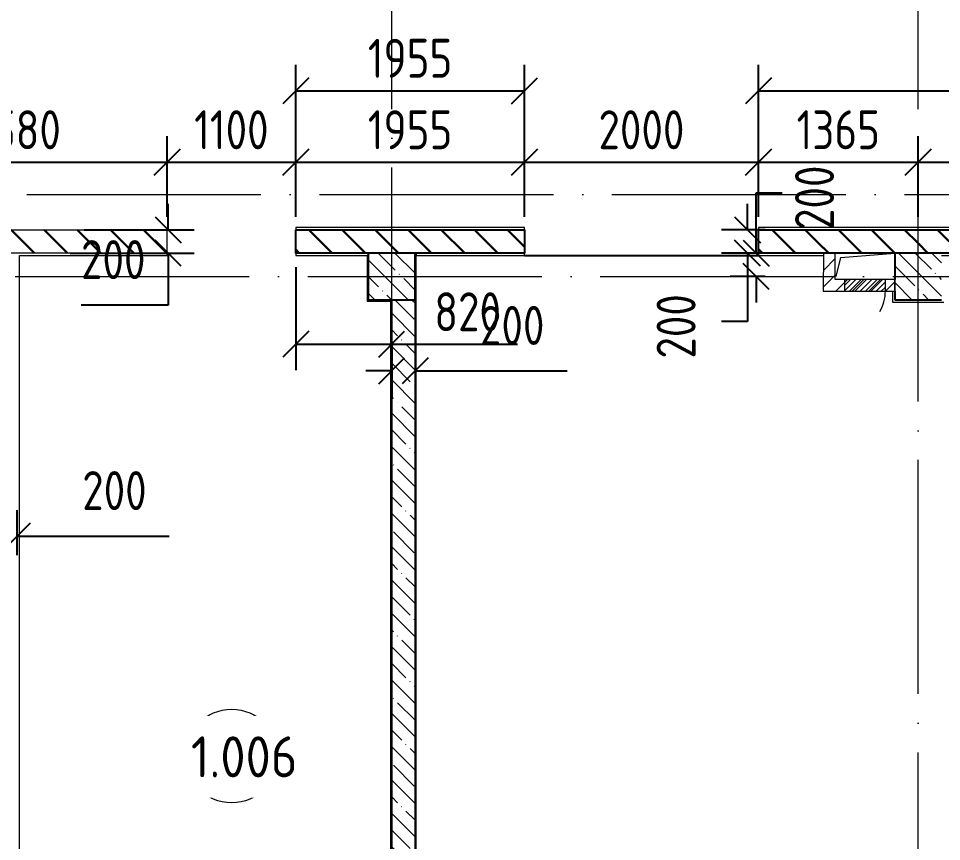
# Model space of a CAD drawing. Header units: millimetres. Extents: x -68946 to 288321, y -402657 to 324925.
# Drawn here: x 51360 to 59250, y 46144 to 53181 of the extents above; entities that cross this region are included whole.
import ezdxf

# ---------------------------------------------------------------- set-up
doc = ezdxf.new("R2010")
doc.units = ezdxf.units.MM
doc.linetypes.add('ADSK_Линия сетки', pattern=[2500, 2000, -250, 0, -250])
doc.layers.get('Defpoints').update_dxf_attribs({"color": 250})
for name, color, linetype, lineweight in [('A-____-____-DIMS', 250, 'Continuous', 9), ('A-AREA-____-IDEN', 250, 'Continuous', 9), ('A-DETL-GENF-OTLN', 250, 'Continuous', 5), ('A-DOOR-____-MCUT', 250, 'Continuous', 5), ('A-DOOR-____-OTLN', 250, 'Continuous', 5), ('A-GLAZ-____-OTLN', 250, 'Continuous', 5), ('A-WALL-____-MCUT', 250, 'Continuous', 13), ('A-WALL-____-PATT', 250, 'Continuous', 13), ('A-WALL-FNSH-MCUT', 250, 'Continuous', 13), ('S-COLS-____-MCUT', 250, 'Continuous', 25), ('S-COLS-____-OTLN', 250, 'Continuous', 9), ('S-GRID-____-OTLN', 250, 'Continuous', 9)]:
    doc.layers.add(name, color=color, linetype=linetype, lineweight=lineweight)
doc.styles.add('ISOCPEUR_1', font='isocpeur.ttf', dxfattribs={"width": 0.9, "height": 250})
doc.styles.get("Standard").update_dxf_attribs({"font": 'ГОСТ тип А.ttf'})
doc.dimstyles.new('А3', dxfattribs={"dimtxt": 333, "dimasz": 222, "dimexe": 222, "dimexo": 111, "dimgap": 111, "dimtad": 1, "dimtoh": 1, "dimdec": 0, "dimrnd": 0.0015, "dimzin": 0, "dimdsep": 46, "dimtxsty": 'Standard', "dimblk": 'OBLIQUE', "dimcen": 0, "dimclrd": 7, "dimclre": 7, "dimclrt": 7, "dimadec": 0, "dimazin": 0, "dimtfac": 1, "dimtdec": 0, "dimtofl": 0, "dimtmove": 0, "dimatfit": 3, "dimfxl": 1, "dimtolj": 1, "dimtzin": 0, "dimarcsym": 0})
pattern_1 = [(45, (0, 0), (-70.71068, 70.71068), [])]
pattern_2 = [(135, (0, 0), (-142.5612, -142.5612), []), (135, (142.56, 0), (-142.5612, -142.5612), [252.016, -50.403, 3.353, -47.05])]
pattern_3 = [(135, (0, 0), (-141.42136, -141.42136), [])]

# ---------------------------------------------------------------- blocks, each defined once
blk = doc.blocks.new('_Wn_-As_OpeningMEP_floor__Rectangular - _Wn_-As_OpeningMEP_floor__Rectangular-32466847-Кладочный план на отм_ 0_000_ Секция 1_')
at = {"layer": 'A-DETL-GENF-OTLN'}
for p, q in [((-250, -50), (-212.2, 112.2)), ((-212.2, 112.2), (250, 150))]:
    blk.add_line(p, q, dxfattribs=at)
blk = doc.blocks.new('BSC_Колонна _Прямоугольная - 400x400-V14-Кладочный план на отм_ 0_000_ Секция 1_')
at = {"layer": 'S-COLS-____-OTLN', "lineweight": 5}
h = blk.add_hatch(dxfattribs=at)
h.set_pattern_fill('FP_21', color=256, style=0, pattern_type=2)
h.set_pattern_definition([(135, (-54549.98, -50975), (-142.5619, -142.5619), []), (135, (-54407.42, -50975), (-142.5619, -142.5619), [252.016, -50.403, 3.353, -47.05])])
h.paths.add_polyline_path([(-200, -200), (200, -200), (200, 200), (-200, 200), (-200, -9.5)])
at = {"layer": 'S-COLS-____-MCUT'}
for p, q in [((200, 200), (-200, 200)), ((-200, 200), (-200, -200)), ((200, -200), (200, 200)), ((-200, -200), (200, -200))]:
    blk.add_line(p, q, dxfattribs=at)
blk = doc.blocks.new('АР_Люк - ЛРС_ВК_350х400_наружный_NCS S 1000-N-42723972-Кладочный план на отм_ 0_000_ Секция 1_')
at = {"layer": 'A-DOOR-____-OTLN'}
h = blk.add_hatch(dxfattribs=at)
h.set_pattern_fill('FP_29', color=256, style=0, pattern_type=2)
h.set_pattern_definition([(45, (125, 0), (-22.6274, 22.6274), [])])
h.paths.add_polyline_path([(214.7, 50), (-50, 50), (-50, -50), (300, -50), (300, 50)])
at = {"layer": 'A-DETL-GENF-OTLN', "lineweight": 9}
for p, q in [((300, 50), (-50, 50)), ((-50, 50), (-50, -50)), ((300, -50), (300, 50)), ((-50, -50), (300, -50))]:
    blk.add_line(p, q, dxfattribs=at)
at = {"layer": 'A-DOOR-____-MCUT'}
blk.add_arc((300, 50), 350, 150, 180, dxfattribs=at)
blk = doc.blocks.new('AAR_СКБ_Марка_Помещения - Номер-17325395-Кладочный план на отм_ 0_000_ Секция 1_')
at = {"layer": 'A-AREA-____-IDEN'}
blk.add_circle((0, 1.502), 4, dxfattribs=at)
blk = doc.blocks.new('_Oblique')
at = {"color": 0, "linetype": 'ByBlock', "lineweight": -2}
blk.add_line((-0.5, -0.5), (0.5, 0.5), dxfattribs=at)
blk = doc.blocks.new('DIMBLOCK131-Кладочный план на отм_ 0_000_ Секция 1_')
at = {"layer": 'A-____-____-DIMS', "color": 7, "lineweight": -2, "transparency": 16777216}
for p, q in [((52638.7, 51375), (52638.7, 51597)), ((51921, 51375), (52860.7, 51375)), ((51801, 51175), (52860.7, 51175)), ((52638.7, 51175), (52638.7, 50731)), ((52638.7, 50731), (51895, 50731))]:
    blk.add_line(p, q, dxfattribs=at)
at = {"layer": 'Defpoints', "color": 0, "transparency": 16777216}
for p in [(51810, 51375), (51690, 51175), (52638.7, 51175)]:
    blk.add_point(p, dxfattribs=at)
at = {"layer": 'A-____-____-DIMS', "color": 7, "lineweight": -2, "transparency": 16777216, "xscale": 222, "yscale": 222, "zscale": 222}
for p, rotation in [((52638.7, 51375), 270), ((52638.7, 51175), 90)]:
    blk.add_blockref('_Oblique', p, dxfattribs=dict(at, rotation=rotation))
at = {"layer": 'A-____-____-DIMS', "color": 7, "transparency": 16777216, "insert": (51895, 51286), "char_height": 333, "width": 1.862, "attachment_point": 1, "line_spacing_factor": 1.022761}
blk.add_mtext('\\A1;200', dxfattribs=at)
blk = doc.blocks.new('DIMBLOCK136-Кладочный план на отм_ 0_000_ Секция 1_')
at = {"layer": 'A-____-____-DIMS', "color": 7, "lineweight": -2, "transparency": 16777216}
for p, q in [((51150, 48593.2), (51150, 48977.9)), ((51350, 48593.2), (51350, 48977.9)), ((51150, 48755.9), (50928, 48755.9)), ((51350, 48755.9), (52648.7, 48755.9))]:
    blk.add_line(p, q, dxfattribs=at)
at = {"layer": 'Defpoints', "color": 0, "transparency": 16777216}
for p in [(51350, 48755.9), (51150, 48482.2), (51350, 48482.2)]:
    blk.add_point(p, dxfattribs=at)
at = {"layer": 'A-____-____-DIMS', "color": 7, "lineweight": -2, "transparency": 16777216, "xscale": 222, "yscale": 222, "zscale": 222}
blk.add_blockref('_Oblique', (51150, 48755.9), dxfattribs=at)
at = {"layer": 'A-____-____-DIMS', "color": 7, "lineweight": -2, "transparency": 16777216, "xscale": 222, "yscale": 222, "zscale": 222, "rotation": 180}
blk.add_blockref('_Oblique', (51350, 48755.9), dxfattribs=at)
at = {"layer": 'A-____-____-DIMS', "color": 7, "transparency": 16777216, "insert": (51905, 49310.9), "char_height": 333, "width": 1.862, "attachment_point": 1, "line_spacing_factor": 1.022761}
blk.add_mtext('\\A1;200', dxfattribs=at)
blk = doc.blocks.new('DIMBLOCK161-Кладочный план на отм_ 0_000_ Секция 1_')
at = {"layer": 'A-____-____-DIMS', "color": 7, "lineweight": -2, "transparency": 16777216}
for p, q in [((57664.8, 51175), (57664.8, 51689.1)), ((57664.8, 51689.1), (57886.8, 51689.1)), ((58129, 51175), (57442.8, 51175)), ((57742.9, 50975), (57442.8, 50975)), ((57664.8, 50975), (57664.8, 50753))]:
    blk.add_line(p, q, dxfattribs=at)
at = {"layer": 'Defpoints', "color": 0, "transparency": 16777216}
for p in [(57664.8, 51175), (58240, 51175), (57853.9, 50975)]:
    blk.add_point(p, dxfattribs=at)
at = {"layer": 'A-____-____-DIMS', "color": 7, "lineweight": -2, "transparency": 16777216, "xscale": 222, "yscale": 222, "zscale": 222}
for p, rotation in [((57664.8, 51175), 270), ((57664.8, 50975), 90)]:
    blk.add_blockref('_Oblique', p, dxfattribs=dict(at, rotation=rotation))
at = {"layer": 'A-____-____-DIMS', "color": 7, "transparency": 16777216, "insert": (57997.8, 51372.8), "char_height": 333, "width": 1.862, "attachment_point": 1, "rotation": 90, "line_spacing_factor": 1.022761}
blk.add_mtext('\\A1;200', dxfattribs=at)
blk = doc.blocks.new('DIMBLOCK162-Кладочный план на отм_ 0_000_ Секция 1_')
at = {"layer": 'A-____-____-DIMS', "color": 7, "lineweight": -2, "transparency": 16777216}
for p, q in [((57591.8, 51375), (57591.8, 51597)), ((57742.9, 51375), (57369.8, 51375)), ((58129, 51175), (57369.8, 51175)), ((57591.8, 51175), (57591.8, 50589.2)), ((57591.8, 50589.2), (57369.8, 50589.2))]:
    blk.add_line(p, q, dxfattribs=at)
at = {"layer": 'Defpoints', "color": 0, "transparency": 16777216}
for p in [(57591.8, 51375), (57853.9, 51375), (58240, 51175)]:
    blk.add_point(p, dxfattribs=at)
at = {"layer": 'A-____-____-DIMS', "color": 7, "lineweight": -2, "transparency": 16777216, "xscale": 222, "yscale": 222, "zscale": 222}
for p, rotation in [((57591.8, 51375), 270), ((57591.8, 51175), 90)]:
    blk.add_blockref('_Oblique', p, dxfattribs=dict(at, rotation=rotation))
at = {"layer": 'A-____-____-DIMS', "color": 7, "transparency": 16777216, "insert": (56814.8, 50272.8), "char_height": 333, "width": 1.862, "attachment_point": 1, "rotation": 90, "line_spacing_factor": 1.022761}
blk.add_mtext('\\A1;200', dxfattribs=at)
blk = doc.blocks.new('DIMBLOCK284-Кладочный план на отм_ 0_000_ Секция 1_')
at = {"layer": 'A-____-____-DIMS', "color": 7, "lineweight": -2, "transparency": 16777216}
for p, q in [((53730, 51056), (53730, 50173.8)), ((53730, 50395.8), (54550, 50395.8)), ((54550, 50395.8), (55626.7, 50395.8)), ((54550, 50384.8), (54550, 50173.8))]:
    blk.add_line(p, q, dxfattribs=at)
at = {"layer": 'Defpoints', "color": 0, "transparency": 16777216}
for p in [(53730, 51167), (54550, 50495.8), (54550, 50395.8)]:
    blk.add_point(p, dxfattribs=at)
at = {"layer": 'A-____-____-DIMS', "color": 7, "lineweight": -2, "transparency": 16777216, "xscale": 222, "yscale": 222, "zscale": 222, "rotation": 180}
blk.add_blockref('_Oblique', (53730, 50395.8), dxfattribs=at)
at = {"layer": 'A-____-____-DIMS', "color": 7, "lineweight": -2, "transparency": 16777216, "xscale": 222, "yscale": 222, "zscale": 222}
blk.add_blockref('_Oblique', (54550, 50395.8), dxfattribs=at)
at = {"layer": 'A-____-____-DIMS', "color": 7, "transparency": 16777216, "insert": (55199.4, 50673.3), "char_height": 333, "width": 1.862, "attachment_point": 5}
blk.add_mtext('\\A1;820', dxfattribs=at)
blk = doc.blocks.new('DIMBLOCK285-Кладочный план на отм_ 0_000_ Секция 1_')
at = {"layer": 'A-____-____-DIMS', "color": 7, "lineweight": -2, "transparency": 16777216}
for p, q in [((54550, 50384.8), (54550, 49945.9)), ((54750, 50384.8), (54750, 49945.9)), ((54550, 50167.9), (54328, 50167.9)), ((54750, 50167.9), (56048.7, 50167.9))]:
    blk.add_line(p, q, dxfattribs=at)
at = {"layer": 'Defpoints', "color": 0, "transparency": 16777216}
for p in [(54550, 50495.8), (54750, 50495.8), (54750, 50167.9)]:
    blk.add_point(p, dxfattribs=at)
at = {"layer": 'A-____-____-DIMS', "color": 7, "lineweight": -2, "transparency": 16777216, "xscale": 222, "yscale": 222, "zscale": 222}
blk.add_blockref('_Oblique', (54550, 50167.9), dxfattribs=at)
at = {"layer": 'A-____-____-DIMS', "color": 7, "lineweight": -2, "transparency": 16777216, "xscale": 222, "yscale": 222, "zscale": 222, "rotation": 180}
blk.add_blockref('_Oblique', (54750, 50167.9), dxfattribs=at)
at = {"layer": 'A-____-____-DIMS', "color": 7, "transparency": 16777216, "insert": (55305, 50722.9), "char_height": 333, "width": 1.862, "attachment_point": 1, "line_spacing_factor": 1.022761}
blk.add_mtext('\\A1;200', dxfattribs=at)
blk = doc.blocks.new('*D627')
at = {"layer": 'A-____-____-DIMS', "color": 7, "lineweight": -2, "transparency": 16777216}
for p, q in [((50050, 51486), (50050, 52173.9)), ((52630, 51486), (52630, 52173.9)), ((50050, 51951.9), (52630, 51951.9))]:
    blk.add_line(p, q, dxfattribs=at)
at = {"layer": 'Defpoints', "color": 0, "transparency": 16777216}
for p in [(52630, 51951.9), (50050, 51375), (52630, 51375)]:
    blk.add_point(p, dxfattribs=at)
at = {"layer": 'A-____-____-DIMS', "color": 7, "lineweight": -2, "transparency": 16777216, "xscale": 222, "yscale": 222, "zscale": 222, "rotation": 180}
blk.add_blockref('_Oblique', (50050, 51951.9), dxfattribs=at)
at = {"layer": 'A-____-____-DIMS', "color": 7, "lineweight": -2, "transparency": 16777216, "xscale": 222, "yscale": 222, "zscale": 222}
blk.add_blockref('_Oblique', (52630, 51951.9), dxfattribs=at)
at = {"layer": 'A-____-____-DIMS', "color": 7, "transparency": 16777216, "insert": (51340, 52229.4), "char_height": 333, "attachment_point": 5}
blk.add_mtext('\\A1;2580', dxfattribs=at)
blk = doc.blocks.new('*D628')
at = {"layer": 'A-____-____-DIMS', "color": 7, "lineweight": -2, "transparency": 16777216}
for p, q in [((52630, 51486), (52630, 52173.9)), ((53730, 51486), (53730, 52173.9)), ((52630, 51951.9), (53730, 51951.9))]:
    blk.add_line(p, q, dxfattribs=at)
at = {"layer": 'Defpoints', "color": 0, "transparency": 16777216}
for p in [(53730, 51951.9), (52630, 51375), (53730, 51375)]:
    blk.add_point(p, dxfattribs=at)
at = {"layer": 'A-____-____-DIMS', "color": 7, "lineweight": -2, "transparency": 16777216, "xscale": 222, "yscale": 222, "zscale": 222, "rotation": 180}
blk.add_blockref('_Oblique', (52630, 51951.9), dxfattribs=at)
at = {"layer": 'A-____-____-DIMS', "color": 7, "lineweight": -2, "transparency": 16777216, "xscale": 222, "yscale": 222, "zscale": 222}
blk.add_blockref('_Oblique', (53730, 51951.9), dxfattribs=at)
at = {"layer": 'A-____-____-DIMS', "color": 7, "transparency": 16777216, "insert": (53180, 52229.4), "char_height": 333, "attachment_point": 5}
blk.add_mtext('\\A1;1100', dxfattribs=at)
blk = doc.blocks.new('*D629')
at = {"layer": 'A-____-____-DIMS', "color": 7, "lineweight": -2, "transparency": 16777216}
for p, q in [((53730, 51486), (53730, 52173.9)), ((55685, 51486), (55685, 52173.9)), ((53730, 51951.9), (55685, 51951.9))]:
    blk.add_line(p, q, dxfattribs=at)
at = {"layer": 'Defpoints', "color": 0, "transparency": 16777216}
for p in [(55685, 51951.9), (53730, 51375), (55685, 51375)]:
    blk.add_point(p, dxfattribs=at)
at = {"layer": 'A-____-____-DIMS', "color": 7, "lineweight": -2, "transparency": 16777216, "xscale": 222, "yscale": 222, "zscale": 222, "rotation": 180}
blk.add_blockref('_Oblique', (53730, 51951.9), dxfattribs=at)
at = {"layer": 'A-____-____-DIMS', "color": 7, "lineweight": -2, "transparency": 16777216, "xscale": 222, "yscale": 222, "zscale": 222}
blk.add_blockref('_Oblique', (55685, 51951.9), dxfattribs=at)
at = {"layer": 'A-____-____-DIMS', "color": 7, "transparency": 16777216, "insert": (54707.5, 52229.4), "char_height": 333, "attachment_point": 5}
blk.add_mtext('\\A1;1955', dxfattribs=at)
blk = doc.blocks.new('*D630')
at = {"layer": 'A-____-____-DIMS', "color": 7, "lineweight": -2, "transparency": 16777216}
for p, q in [((59050, 51486), (59050, 52173.9)), ((63550, 51486), (63550, 52173.9)), ((59050, 51951.9), (63550, 51951.9))]:
    blk.add_line(p, q, dxfattribs=at)
at = {"layer": 'Defpoints', "color": 0, "transparency": 16777216}
for p in [(63550, 51951.9), (59050, 51375), (63550, 51375)]:
    blk.add_point(p, dxfattribs=at)
at = {"layer": 'A-____-____-DIMS', "color": 7, "lineweight": -2, "transparency": 16777216, "xscale": 222, "yscale": 222, "zscale": 222, "rotation": 180}
blk.add_blockref('_Oblique', (59050, 51951.9), dxfattribs=at)
at = {"layer": 'A-____-____-DIMS', "color": 7, "lineweight": -2, "transparency": 16777216, "xscale": 222, "yscale": 222, "zscale": 222}
blk.add_blockref('_Oblique', (63550, 51951.9), dxfattribs=at)
at = {"layer": 'A-____-____-DIMS', "color": 7, "transparency": 16777216, "insert": (61300, 52229.4), "char_height": 333, "attachment_point": 5}
blk.add_mtext('\\A1;4500', dxfattribs=at)
blk = doc.blocks.new('*D632')
at = {"layer": 'A-____-____-DIMS', "color": 7, "lineweight": -2, "transparency": 16777216}
for p, q in [((55685, 51486), (55685, 52173.9)), ((57685, 51486), (57685, 52173.9)), ((55685, 51951.9), (57685, 51951.9))]:
    blk.add_line(p, q, dxfattribs=at)
at = {"layer": 'Defpoints', "color": 0, "transparency": 16777216}
for p in [(57685, 51951.9), (55685, 51375), (57685, 51375)]:
    blk.add_point(p, dxfattribs=at)
at = {"layer": 'A-____-____-DIMS', "color": 7, "lineweight": -2, "transparency": 16777216, "xscale": 222, "yscale": 222, "zscale": 222, "rotation": 180}
blk.add_blockref('_Oblique', (55685, 51951.9), dxfattribs=at)
at = {"layer": 'A-____-____-DIMS', "color": 7, "lineweight": -2, "transparency": 16777216, "xscale": 222, "yscale": 222, "zscale": 222}
blk.add_blockref('_Oblique', (57685, 51951.9), dxfattribs=at)
at = {"layer": 'A-____-____-DIMS', "color": 7, "transparency": 16777216, "insert": (56685, 52229.4), "char_height": 333, "attachment_point": 5}
blk.add_mtext('\\A1;2000', dxfattribs=at)
blk = doc.blocks.new('*D633')
at = {"layer": 'A-____-____-DIMS', "color": 7, "lineweight": -2, "transparency": 16777216}
for p, q in [((57685, 51486), (57685, 52173.9)), ((59050, 51486), (59050, 52173.9)), ((57685, 51951.9), (59050, 51951.9))]:
    blk.add_line(p, q, dxfattribs=at)
at = {"layer": 'Defpoints', "color": 0, "transparency": 16777216}
for p in [(59050, 51951.9), (57685, 51375), (59050, 51375)]:
    blk.add_point(p, dxfattribs=at)
at = {"layer": 'A-____-____-DIMS', "color": 7, "lineweight": -2, "transparency": 16777216, "xscale": 222, "yscale": 222, "zscale": 222, "rotation": 180}
blk.add_blockref('_Oblique', (57685, 51951.9), dxfattribs=at)
at = {"layer": 'A-____-____-DIMS', "color": 7, "lineweight": -2, "transparency": 16777216, "xscale": 222, "yscale": 222, "zscale": 222}
blk.add_blockref('_Oblique', (59050, 51951.9), dxfattribs=at)
at = {"layer": 'A-____-____-DIMS', "color": 7, "transparency": 16777216, "insert": (58367.5, 52229.4), "char_height": 333, "attachment_point": 5}
blk.add_mtext('\\A1;1365', dxfattribs=at)
blk = doc.blocks.new('*D1897')
at = {"color": 7, "lineweight": -2, "transparency": 16777216}
for p, q in [((53730, 51506), (53730, 52785.2)), ((55685, 51506), (55685, 52785.2)), ((53730, 52563.2), (55685, 52563.2))]:
    blk.add_line(p, q, dxfattribs=at)
at = {"layer": 'Defpoints', "color": 0, "transparency": 16777216}
for p in [(55685, 52563.2), (53730, 51395), (55685, 51395)]:
    blk.add_point(p, dxfattribs=at)
at = {"color": 7, "lineweight": -2, "transparency": 16777216, "xscale": 222, "yscale": 222, "zscale": 222, "rotation": 180}
blk.add_blockref('_Oblique', (53730, 52563.2), dxfattribs=at)
at = {"color": 7, "lineweight": -2, "transparency": 16777216, "xscale": 222, "yscale": 222, "zscale": 222}
blk.add_blockref('_Oblique', (55685, 52563.2), dxfattribs=at)
at = {"color": 7, "transparency": 16777216, "insert": (54707.5, 52840.7), "char_height": 333, "attachment_point": 5}
blk.add_mtext('\\A1;1955', dxfattribs=at)
blk = doc.blocks.new('*D1898')
at = {"color": 7, "lineweight": -2, "transparency": 16777216}
for p, q in [((57685, 51506), (57685, 52785.2)), ((69050, 51486), (69050, 52785.2)), ((57685, 52563.2), (69050, 52563.2))]:
    blk.add_line(p, q, dxfattribs=at)
at = {"layer": 'Defpoints', "color": 0, "transparency": 16777216}
for p in [(69050, 52563.2), (57685, 51395), (69050, 51375)]:
    blk.add_point(p, dxfattribs=at)
at = {"color": 7, "lineweight": -2, "transparency": 16777216, "xscale": 222, "yscale": 222, "zscale": 222, "rotation": 180}
blk.add_blockref('_Oblique', (57685, 52563.2), dxfattribs=at)
at = {"color": 7, "lineweight": -2, "transparency": 16777216, "xscale": 222, "yscale": 222, "zscale": 222}
blk.add_blockref('_Oblique', (69050, 52563.2), dxfattribs=at)
at = {"color": 7, "transparency": 16777216, "insert": (63367.5, 52840.7), "char_height": 333, "attachment_point": 5}
blk.add_mtext('\\A1;11365', dxfattribs=at)

msp = doc.modelspace()

# ---------------------------------------------------------------- hatches: boundary and pattern name
at = {"lineweight": 30}
h = msp.add_hatch(dxfattribs=at)
h.set_pattern_fill('FP_1', color=256, style=0, pattern_type=2)
h.set_pattern_definition(pattern_3)
h.paths.add_polyline_path([(58306.0176, 51175), (59050, 51175), (59050, 51375), (58239.9781, 51375), (58239.9781, 51175)])
h.paths.add_polyline_path([(58238.9781, 51175), (58238.9781, 51375), (57685, 51375), (57685, 51175)])
h.paths.add_polyline_path([(54750, 51175), (55685, 51175), (55685, 51375), (53730, 51375), (53730, 51175), (54749.9781, 51175)])
h.paths.add_polyline_path([(52630, 51175), (52630, 51375), (50050, 51375), (50050, 51175), (51829.9781, 51175)])
h = msp.add_hatch(dxfattribs=at)
h.set_pattern_fill('FP_1', color=256, style=0, pattern_type=2)
h.set_pattern_definition(pattern_3)
h.paths.add_polyline_path([(69050, 51175), (69050, 51375), (59050, 51375), (59050, 51175), (68201.7292, 51175)])
at = {"layer": 'A-WALL-____-PATT', "lineweight": 15}
h = msp.add_hatch(dxfattribs=at)
h.set_pattern_fill('FP_6', color=94, style=0, pattern_type=2)
h.set_pattern_definition(pattern_1)
h.paths.add_polyline_path([(58339.9781, 50850), (58339.9781, 51175), (58239.9781, 51175), (58239.9781, 50850), (58306.0176, 50850)])
h = msp.add_hatch(dxfattribs=at)
h.set_pattern_fill('FP_6', color=94, style=0, pattern_type=2)
h.set_pattern_definition(pattern_1)
h.paths.add_polyline_path([(58817.9631, 50850), (58849.9781, 50850), (58849.9781, 50950), (58339.9781, 50950), (58339.9781, 50850), (58769.9781, 50850)])
h = msp.add_hatch(dxfattribs=at)
h.set_pattern_fill('FP_8', color=256, style=0, pattern_type=2)
h.set_pattern_definition(pattern_2)
h.paths.add_polyline_path([(54750, 43725), (54749.9781, 50775), (54550, 50775), (54550, 43725)])
at = {"layer": 'S-COLS-____-OTLN', "lineweight": 5}
h = msp.add_hatch(dxfattribs=at)
h.set_pattern_fill('FP_8', color=256, style=0, pattern_type=2)
h.set_pattern_definition(pattern_2)
h.paths.add_polyline_path([(58849.9781, 50775), (59249.9781, 50775), (59249.9781, 51175), (58849.9781, 51175), (58849.9781, 50850)])

# ---------------------------------------------------------------- linework, layer by layer
at = {"color": 18, "true_color": 0x000000}
for points in [[(53730, 51375), (55685, 51375), (55685, 51175), (53730, 51175)], [(57685, 51375), (69049.9928, 51375), (69049.9928, 51175), (57685, 51175)]]:
    msp.add_lwpolyline(points, close=True, dxfattribs=at)
msp.add_lwpolyline([(55685, 51155), (57685, 51155)])
at = {"layer": 'A-WALL-____-MCUT', "lineweight": 15}
for p, q in [((50259.9781, 51375), (52630, 51375)), ((52630, 51175), (52630, 51375)), ((52630, 51175), (50050, 51175)), ((54349.9781, 51155), (54339.9781, 51155)), ((54760, 51175), (54760, 51155)), ((58239.9781, 51175), (58238.9781, 50849)), ((58339.9781, 50950), (58339.9781, 51175)), ((58849.9781, 50950), (58339.9781, 50950)), ((58849.9781, 50850), (58849.9781, 50950)), ((58238.9781, 50849), (58849.9781, 50849)), ((58239.9781, 50850), (58849.9781, 50850)), ((58849.9781, 50849), (58849.9781, 50850)), ((54550, 50775), (54550, 43725.0006)), ((54750, 43725), (54750, 50775))]:
    msp.add_line(p, q, dxfattribs=at)
at = {"layer": 'A-WALL-____-MCUT', "color": 18, "lineweight": 15, "true_color": 0x000000}
for p, q in [((53730, 51375), (53730, 51175)), ((55685, 51375), (53730, 51375)), ((55685, 51175), (55685, 51375)), ((57685, 51375), (57685, 51175)), ((58238.9781, 51375), (57685, 51375)), ((58238.9781, 51375), (58239.9781, 51375)), ((58239.9781, 51375), (69050, 51375)), ((53730, 51175), (54349.9781, 51175)), ((55685, 51175), (54750, 51175)), ((57685, 51175), (58238.9781, 51175)), ((58339.9781, 51175), (58239.9781, 51175)), ((58239.9781, 51175), (59250, 51175)), ((63349.9781, 51175), (59250, 51175))]:
    msp.add_line(p, q, dxfattribs=at)
at = {"layer": 'A-WALL-FNSH-MCUT', "lineweight": 15}
for p, q in [((52630, 51375), (52630, 51395)), ((55685, 51395), (53730, 51395)), ((53730, 51395), (53730, 51375)), ((55685, 51375), (55685, 51395)), ((69299.9976, 51395), (57685, 51395)), ((57685, 51395), (57685, 51375)), ((51370, 43525.0006), (51370, 51155)), ((51370, 51155), (52630, 51155)), ((52630, 51155), (52630, 51175)), ((53730, 51175), (53730, 51155)), ((53730, 51155), (54339.9781, 51155)), ((54339.9781, 51155), (54339.9781, 50765)), ((54760, 43575.0006), (54760, 51155)), ((54760, 51155), (55685, 51155)), ((55685, 51155), (55685, 51175)), ((57685, 51175), (57685, 51155)), ((57685, 51155), (58238.9781, 51155)), ((59250, 51155), (63339.9781, 51155)), ((58829.9781, 50849), (58829.9781, 50755)), ((58849.9781, 50775), (58849.9781, 50849)), ((54339.9781, 50765), (54540, 50765)), ((54540, 50765), (54540, 43735.0006)), ((58829.9781, 50755), (59270, 50755)), ((59250, 50775), (58849.9781, 50775))]:
    msp.add_line(p, q, dxfattribs=at)
at = {"layer": 'S-COLS-____-MCUT', "color": 18, "true_color": 0x000000}
msp.add_line((59249.9781, 51175), (58849.9781, 51175), dxfattribs=at)
at = {"layer": 'S-COLS-____-MCUT'}
for p, q in [((58849.9781, 51175), (58849.9781, 50950)), ((58849.9781, 50850), (58849.9781, 50775)), ((58849.9781, 50775), (59249.9781, 50775))]:
    msp.add_line(p, q, dxfattribs=at)
at = {"layer": 'S-COLS-____-OTLN'}
msp.add_line((58849.9781, 50950), (58849.9781, 50850), dxfattribs=at)
at = {"layer": 'S-GRID-____-OTLN', "linetype": 'ADSK_Линия сетки'}
for p, q in [((54550, 39906.0281), (54550, 61202.0051)), ((59050, 39906.0281), (59050, 61202.0051)), ((-3569.5512, 51675.0006), (72376.0288, 51675.0006)), ((-3669.3683, 50975.0006), (71106.0288, 50975.0006))]:
    msp.add_line(p, q, dxfattribs=at)

# ---------------------------------------------------------------- block references
at = {"layer": 'A-AREA-____-IDEN', "xscale": 99.99999999999993, "yscale": 99.99999999999993, "zscale": 99.99999999999993}
msp.add_blockref('AAR_СКБ_Марка_Помещения - Номер-17325395-Кладочный план на отм_ 0_000_ Секция 1_', (53182.559, 46724.1058), dxfattribs=at)
at = {"layer": 'A-DOOR-____-OTLN', "color": 50, "rotation": 180}
msp.add_blockref('АР_Люк - ЛРС_ВК_350х400_наружный_NCS S 1000-N-42723972-Кладочный план на отм_ 0_000_ Секция 1_', (58719.9781, 50900), dxfattribs=at)
at = {"layer": 'A-GLAZ-____-OTLN'}
msp.add_blockref('_Wn_-As_OpeningMEP_floor__Rectangular - _Wn_-As_OpeningMEP_floor__Rectangular-32466847-Кладочный план на отм_ 0_000_ Секция 1_', (58600, 51025.0006), dxfattribs=at)
at = {"layer": 'S-COLS-____-OTLN'}
msp.add_blockref('BSC_Колонна _Прямоугольная - 400x400-V14-Кладочный план на отм_ 0_000_ Секция 1_', (54549.9781, 50975), dxfattribs=at)

# ---------------------------------------------------------------- dimensions: what is measured, and where the dimension line sits
for base, p1, p2, picture, middle in [((55685, 52563.2023), (53730, 51395), (55685, 51395), '*D1897', (54707.5, 52840.7023)), ((69050, 52563.2023), (57685, 51395), (69050, 51375), '*D1898', (63367.5, 52840.7023))]:
    dim = msp.add_linear_dim(base=base, p1=p1, p2=p2, dimstyle='А3')
    dim.commit()
    dim.dimension.update_dxf_attribs({"geometry": picture, "text_midpoint": middle})
at = {"layer": 'A-____-____-DIMS'}
for base, p1, p2, picture, middle in [((52630, 51951.9021), (50050, 51375), (52630, 51375), '*D627', (51340, 52229.4021)), ((53730, 51951.9021), (52630, 51375), (53730, 51375), '*D628', (53180, 52229.4021)), ((55685, 51951.9021), (53730, 51375), (55685, 51375), '*D629', (54707.5, 52229.4021)), ((57685, 51951.9021), (55685, 51375), (57685, 51375), '*D632', (56685, 52229.4021)), ((59050, 51951.9021), (57685, 51375), (59050, 51375), '*D633', (58367.5, 52229.4021)), ((63550, 51951.9021), (59050, 51375), (63550, 51375), '*D630', (61300, 52229.4021)), ((54550, 50395.7928), (53730, 51167), (54550, 50495.7777), 'DIMBLOCK284-Кладочный план на отм_ 0_000_ Секция 1_', (55199.35, 50673.2928))]:
    dim = msp.add_linear_dim(base=base, p1=p1, p2=p2, dimstyle='А3', dxfattribs=at)
    dim.commit()
    dim.dimension.update_dxf_attribs({"geometry": picture, "text_midpoint": middle})
for base, p1, p2, picture, middle in [((57664.8402, 51175), (57853.9172, 50975.0006), (58239.9781, 51175), 'DIMBLOCK161-Кладочный план на отм_ 0_000_ Секция 1_', (58219.8402, 51689.1172)), ((57591.8359, 51375), (58239.9781, 51175), (57853.9172, 51375), 'DIMBLOCK162-Кладочный план на отм_ 0_000_ Секция 1_', (57036.8359, 50589.1639))]:
    dim = msp.add_linear_dim(base=base, p1=p1, p2=p2, angle=90, dimstyle='А3', dxfattribs=at)
    dim.commit()
    dim.dimension.update_dxf_attribs({"geometry": picture, "text_midpoint": middle, "dimtype": 160, "text_rotation": 90})
dim = msp.add_linear_dim(base=(52638.6639, 51175), p1=(51809.9781, 51375), p2=(51689.9781, 51175), angle=90, dimstyle='А3', dxfattribs=at)
dim.commit()
dim.dimension.update_dxf_attribs({"geometry": 'DIMBLOCK131-Кладочный план на отм_ 0_000_ Секция 1_', "text_midpoint": (52211.3139, 50731), "dimtype": 160})
for base, p1, p2, picture, middle in [((54750, 50167.8529), (54550, 50495.7777), (54750, 50495.7777), 'DIMBLOCK285-Кладочный план на отм_ 0_000_ Секция 1_', (55621.35, 50167.8529)), ((51350, 48755.928), (51150, 48482.198), (51350, 48482.198), 'DIMBLOCK136-Кладочный план на отм_ 0_000_ Секция 1_', (52221.35, 48755.928))]:
    dim = msp.add_linear_dim(base=base, p1=p1, p2=p2, dimstyle='А3', dxfattribs=at)
    dim.commit()
    dim.dimension.update_dxf_attribs({"geometry": picture, "text_midpoint": middle, "dimtype": 160})

# ---------------------------------------------------------------- next in the draw order: texts
at = {"layer": 'A-AREA-____-IDEN', "insert": (52834.7348, 47042.8363), "char_height": 350, "width": 800.885812, "attachment_point": 1, "style": 'ISOCPEUR_1', "bg_fill": 3, "box_fill_scale": 1.5, "bg_fill_color": 256, "bg_fill_transparency": 0}
msp.add_mtext('1.006', dxfattribs=at)

doc.saveas('drawing.dxf')
